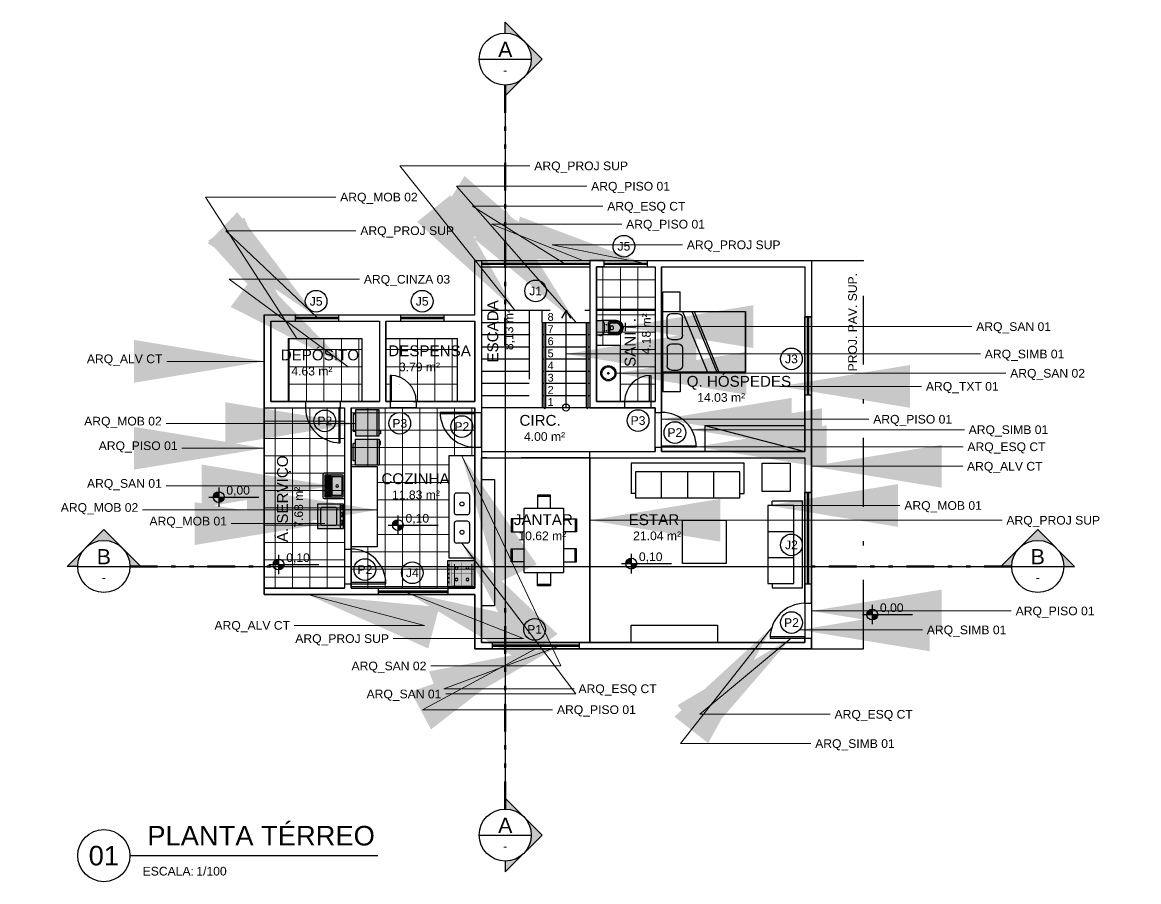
# Model space of a CAD drawing. Header units: metres. Extents: x -41.5 to 48.2, y -38.6 to 8.1.
# Drawn here: x -10.57 to 15.14, y -38.63 to -18.84 of the extents above; entities that cross this region are included whole.
import ezdxf
from ezdxf.enums import TextEntityAlignment as Align

# ---------------------------------------------------------------- set-up
doc = ezdxf.new("R2010")
doc.units = ezdxf.units.M
doc.header["$LTSCALE"] = 0.25
doc.linetypes.add('DASHDOT2', pattern=[12.7, 6.35, -3.175, 0, -3.175])
doc.linetypes.add('DIVIDEX2', pattern=[63.5, 25.4, -12.7, 0, -12.7, 0, -12.7])
doc.layers.add('ARQ_0', color=7, linetype='Continuous', true_color=0xff7400, plot=False)
doc.layers.add('ARQ_0_AREAS', color=7, linetype='Continuous', true_color=0x5a1694, plot=False)
for name, color, linetype in [('ARQ_ALV CT', 4, 'Continuous'), ('ARQ_ALV VS', 2, 'Continuous'), ('ARQ_ESQ CT', 30, 'Continuous'), ('ARQ_GRADIL', 2, 'Continuous'), ('ARQ_MOB 01', 1, 'Continuous'), ('ARQ_MOB 02', 2, 'Continuous'), ('ARQ_PISO 01', 1, 'Continuous'), ('ARQ_PROJ SUP', 1, 'DASHDOT2'), ('ARQ_SAN 01', 1, 'Continuous'), ('ARQ_SAN 02', 2, 'Continuous'), ('ARQ_SIMB 01', 1, 'Continuous'), ('ARQ_TXT 01', 1, 'Continuous'), ('SIMB_01', 1, 'Continuous'), ('SIMB_02', 2, 'Continuous'), ('SIMB_PREENCHIMENTO', 253, 'Continuous'), ('SIMB_TXT', 1, 'Continuous')]:
    doc.layers.add(name, color=color, linetype=linetype)
doc.layers.add('ARQ_CINZA 03', color=252, linetype='Continuous', lineweight=9)
doc.layers.add('SIMB_LCT', color=252, linetype='DIVIDEX2', lineweight=100)
doc.layers.add('ARQ_COTA_AZUL', color=5, linetype='Continuous', lineweight=20, true_color=0x0000ff)
doc.styles.add('Annot_1.8mm', font='arial.ttf', dxfattribs={"height": 1.8})
doc.styles.add('Annot_2.0mm', font='arial.ttf', dxfattribs={"height": 2})
doc.styles.add('Annot_2.5mm', font='arial.ttf', dxfattribs={"height": 2.5})
doc.styles.add('cota', font='arial.ttf')
doc.styles.add('SIMB', font='arial.ttf')
doc.dimstyles.new('Info 01 - annot', dxfattribs={"dimtxt": 2, "dimasz": 3, "dimexe": 1, "dimexo": 1, "dimgap": 1, "dimtad": 1, "dimzin": 4, "dimtxsty": 'cota', "dimblk": 'DOTSMALL', "dimcen": 2, "dimdle": 1, "dimclrd": 256, "dimclre": 256, "dimclrt": 1, "dimazin": 2, "dimtfac": 0.09, "dimtix": 1, "dimtmove": 2, "dimatfit": 2, "dimfxl": 5, "dimfxlon": 1, "dimtolj": 1, "dimtzin": 4, "dimlwd": -1, "dimarcsym": 1})

# ---------------------------------------------------------------- blocks, each defined once
blk = doc.blocks.new('nivel_PB_A_D')
at = {"layer": 'SIMB_PREENCHIMENTO', "transparency": 33554587}
h = blk.add_hatch(color=256, dxfattribs=at)
h.dxf.hatch_style = 1
h.paths.add_polyline_path([(0, 1.25, 0.414214), (-1.25, 0), (0, 0)])
h.paths.add_polyline_path([(1.25, 0), (0, 0), (0, -1.25, 0.414214)])
at = {"layer": 'SIMB_01'}
for p, q in [((-2.25, 0), (9.25, 0)), ((0, 2.25), (0, -2.25))]:
    blk.add_line(p, q, dxfattribs=at)
blk.add_circle((0, 0), 1.25, dxfattribs=at)
at = {"layer": 'SIMB_TXT', "style": 'SIMB'}
blk.add_attdef('00,00', (1.76, 0.58), '', height=2, dxfattribs=at)
blk = doc.blocks.new('*U31')
at = {"layer": 'SIMB_PREENCHIMENTO', "transparency": 33554587}
h = blk.add_hatch(color=256, dxfattribs=at)
h.dxf.hatch_style = 1
h.paths.add_polyline_path([(0, 8.48), (-4.15, 4.33, -0.401827), (4.15, 4.33)])
h = blk.add_hatch(color=256, dxfattribs=at)
h.dxf.hatch_style = 1
h.paths.add_polyline_path([(-4.33, 4.15), (-8.48, 0), (-6, 0, -0.193399)])
h = blk.add_hatch(color=256, dxfattribs=at)
h.dxf.hatch_style = 1
h.paths.add_polyline_path([(4.33, 4.15, -0.193399), (6, 0), (8.48, 0)])
at = {"layer": 'SIMB_01'}
for p, q in [((-8.48, 0), (0, 8.48)), ((8.48, 0), (0, 8.48)), ((-6, 0), (-8.48, 0)), ((-6, 0), (6, 0)), ((6, 0), (8.48, 0))]:
    blk.add_line(p, q, dxfattribs=at)
blk.add_circle((0, 0), 6, dxfattribs=at)
at = {"layer": 'SIMB_LCT'}
blk.add_line((6, 0), (38.48, 0), dxfattribs=at)
at = {"layer": 'SIMB_TXT', "style": 'SIMB'}
for tag, height, p in [('000', 3.5, (0, 2.25)), ('999', 2, (0, -2.53))]:
    blk.add_attdef(tag, text='', height=height, dxfattribs=at).set_placement(p, align=Align.MIDDLE_CENTER)
blk = doc.blocks.new('*U30')
at = {"layer": 'SIMB_PREENCHIMENTO', "transparency": 33554587}
h = blk.add_hatch(color=256, dxfattribs=at)
h.dxf.hatch_style = 1
h.paths.add_polyline_path([(0, 8.48), (-4.15, 4.33, -0.401827), (4.15, 4.33)])
h = blk.add_hatch(color=256, dxfattribs=at)
h.dxf.hatch_style = 1
h.paths.add_polyline_path([(-4.33, 4.15), (-8.48, 0), (-6, 0, -0.193399)])
h = blk.add_hatch(color=256, dxfattribs=at)
h.dxf.hatch_style = 1
h.paths.add_polyline_path([(4.33, 4.15, -0.193399), (6, 0), (8.48, 0)])
at = {"layer": 'SIMB_01'}
for p, q in [((-8.48, 0), (0, 8.48)), ((8.48, 0), (0, 8.48)), ((-6, 0), (-8.48, 0)), ((-6, 0), (6, 0)), ((6, 0), (8.48, 0))]:
    blk.add_line(p, q, dxfattribs=at)
blk.add_circle((0, 0), 6, dxfattribs=at)
at = {"layer": 'SIMB_LCT'}
blk.add_line((-6, 0), (-54.25, 0), dxfattribs=at)
at = {"layer": 'SIMB_TXT', "style": 'SIMB'}
for tag, height, p in [('000', 3.5, (0, 2.25)), ('999', 2, (0, -2.53))]:
    blk.add_attdef(tag, text='', height=height, dxfattribs=at).set_placement(p, align=Align.MIDDLE_CENTER)
blk = doc.blocks.new('*U71')
at = {"layer": 'SIMB_PREENCHIMENTO', "transparency": 33554587}
h = blk.add_hatch(color=256, dxfattribs=at)
h.dxf.hatch_style = 1
h.paths.add_polyline_path([(0, 8.48), (-4.15, 4.33, -0.401827), (4.15, 4.33)])
h = blk.add_hatch(color=256, dxfattribs=at)
h.dxf.hatch_style = 1
h.paths.add_polyline_path([(-4.33, 4.15), (-8.48, 0), (-6, 0, -0.193399)])
h = blk.add_hatch(color=256, dxfattribs=at)
h.dxf.hatch_style = 1
h.paths.add_polyline_path([(4.33, 4.15, -0.193399), (6, 0), (8.48, 0)])
at = {"layer": 'SIMB_01'}
for p, q in [((-8.48, 0), (0, 8.48)), ((8.48, 0), (0, 8.48)), ((0, -6), (0, 6)), ((-6, 0), (-8.48, 0)), ((6, 0), (8.48, 0))]:
    blk.add_line(p, q, dxfattribs=at)
blk.add_circle((0, 0), 6, dxfattribs=at)
at = {"layer": 'SIMB_LCT'}
blk.add_line((6, 0), (69.06, 0), dxfattribs=at)
at = {"layer": 'SIMB_TXT', "style": 'SIMB'}
for tag, height, p in [('000', 3.5, (-2.25, 0)), ('999', 2, (2.53, 0))]:
    blk.add_attdef(tag, text='', height=height, rotation=90, dxfattribs=at).set_placement(p, align=Align.MIDDLE_CENTER)
blk = doc.blocks.new('*U72')
at = {"layer": 'SIMB_PREENCHIMENTO', "transparency": 33554587}
h = blk.add_hatch(color=256, dxfattribs=at)
h.dxf.hatch_style = 1
h.paths.add_polyline_path([(0, 8.48), (-4.15, 4.33, -0.401827), (4.15, 4.33)])
h = blk.add_hatch(color=256, dxfattribs=at)
h.dxf.hatch_style = 1
h.paths.add_polyline_path([(-4.33, 4.15), (-8.48, 0), (-6, 0, -0.193399)])
h = blk.add_hatch(color=256, dxfattribs=at)
h.dxf.hatch_style = 1
h.paths.add_polyline_path([(4.33, 4.15, -0.193399), (6, 0), (8.48, 0)])
at = {"layer": 'SIMB_01'}
for p, q in [((-8.48, 0), (0, 8.48)), ((8.48, 0), (0, 8.48)), ((0, -6), (0, 6)), ((-6, 0), (-8.48, 0)), ((6, 0), (8.48, 0))]:
    blk.add_line(p, q, dxfattribs=at)
blk.add_circle((0, 0), 6, dxfattribs=at)
at = {"layer": 'SIMB_LCT'}
blk.add_line((-6, 0), (-54.48, 0), dxfattribs=at)
at = {"layer": 'SIMB_TXT', "style": 'SIMB'}
for tag, height, p in [('000', 3.5, (-2.25, 0)), ('999', 2, (2.53, 0))]:
    blk.add_attdef(tag, text='', height=height, rotation=90, dxfattribs=at).set_placement(p, align=Align.MIDDLE_CENTER)
blk = doc.blocks.new('VASO_BELL')
at = {"true_color": 0xffffff}
h = blk.add_hatch(color=7, dxfattribs=at)
h.dxf.hatch_style = 1
edge = h.paths.add_edge_path()
edge.add_line((0, 0), (0.37, 0))
edge.add_line((0.37, 0), (0.37, -0.126))
edge.add_line((0.37, -0.126), (0.37, -0.505))
edge.add_arc((0.185, -0.505), 0.185, 180, 360, ccw=False)
edge.add_line((0, -0.505), (0, -0.126))
edge.add_line((0, -0.126), (0, 0))
h = blk.add_hatch(color=7, dxfattribs=at)
h.dxf.hatch_style = 1
h.paths.add_polyline_path([(-0.007, -0.086), (-0.022, -0.086), (-0.022, -0.121), (-0.007, -0.121)])
h = blk.add_hatch(color=7, dxfattribs=at)
h.dxf.hatch_style = 1
h.paths.add_polyline_path([(0, -0.089), (-0.007, -0.089), (-0.007, -0.117), (0, -0.117)])
at = {"layer": 'ARQ_SAN 01'}
for p, q in [((0.056, -0.361), (0.056, -0.505)), ((0.062, -0.361), (0.062, -0.505)), ((0.082, -0.336), (0.288, -0.336)), ((0.082, -0.342), (0.288, -0.342)), ((0.141, -0.353), (0.141, -0.406)), ((0.229, -0.353), (0.229, -0.406)), ((0.308, -0.361), (0.308, -0.505)), ((0.314, -0.361), (0.314, -0.505))]:
    blk.add_line(p, q, dxfattribs=at)
for centre in [(0.11, -0.255), (0.26, -0.255)]:
    blk.add_circle(centre, 0.0075, dxfattribs=at)
for centre, radius, start, end in [((0.185, -0.505), 0.129, 179.7773, 0.2227), ((0.082, -0.361), 0.025, 90, 180), ((0.082, -0.361), 0.019, 90, 180), ((0.185, -0.499), 0.123, 182.6006, 357.3994), ((0.191, -0.592), 0.244, 91.4264, 101.8331), ((0.168, -0.406), 0.027, 180, 229.1678), ((0.185, -0.386), 0.053, 229.1678, 310.8322), ((0.179, -0.592), 0.244, 78.1669, 88.5736), ((0.202, -0.406), 0.027, 310.8322, 0), ((0.288, -0.361), 0.025, 0, 90), ((0.288, -0.361), 0.019, 0, 90)]:
    blk.add_arc(centre, radius, start, end, dxfattribs=at)
at = {"layer": 'ARQ_SAN 02'}
for p, q in [((0, 0), (0, -0.126)), ((0, 0), (0.37, 0)), ((0.37, 0), (0.37, -0.126)), ((-0.022, -0.086), (-0.007, -0.086)), ((-0.022, -0.121), (-0.022, -0.086)), ((-0.022, -0.121), (-0.007, -0.121)), ((-0.007, -0.121), (-0.007, -0.086)), ((0, -0.089), (-0.007, -0.089)), ((0, -0.117), (-0.007, -0.117)), ((0, -0.505), (0, -0.126)), ((0.301, -0.195), (0.069, -0.195)), ((0.37, -0.505), (0.37, -0.126)), ((0.026, -0.331), (0.026, -0.505)), ((0.051, -0.306), (0.319, -0.306)), ((0.344, -0.331), (0.344, -0.505))]:
    blk.add_line(p, q, dxfattribs=at)
for centre, radius, start, end in [((0.069, -0.126), 0.069, 180, 270), ((0.301, -0.126), 0.069, 270, 0), ((0.185, -0.505), 0.185, 180, 0), ((0.051, -0.331), 0.025, 90, 180), ((0.185, -0.505), 0.159, 180, 0), ((0.319, -0.331), 0.025, 0, 90)]:
    blk.add_arc(centre, radius, start, end, dxfattribs=at)
blk = doc.blocks.new('*U21')
at = {"layer": 'SIMB_02'}
blk.add_line((6, 0), (63.13, 0), dxfattribs=at)
blk.add_circle((0, 0), 6, dxfattribs=at)
at = {"layer": 'SIMB_TXT', "style": 'SIMB'}
blk.add_text('ESCALA:', height=2, dxfattribs=at).set_placement((8.94, -4.58))
blk.add_attdef('TITULO_DO_DESENHO', text='', height=4.5, dxfattribs=at).set_placement((10.02, 1), align=Align.BOTTOM_LEFT)
blk.add_attdef('NUM', text='', height=4.5, dxfattribs=at).set_placement((0, 0), align=Align.MIDDLE_CENTER)
blk.add_attdef('ESCALA', (21.3, -4.58), '', height=2, dxfattribs=at)
blk = doc.blocks.new('GEL60')
at = {"true_color": 0xffffff}
h = blk.add_hatch(color=7, dxfattribs=at)
h.dxf.hatch_style = 1
h.paths.add_polyline_path([(0.6, 0.55), (0.55, 0.55), (0.55, 0.58), (0.48, 0.58), (0.48, 0.55), (0, 0.55), (0, 0), (0.1, 0), (0.1, -0.05), (0.5, -0.05), (0.5, 0), (0.6, 0)])
at = {"layer": 'ARQ_MOB 02'}
for p, q in [((0, 0.55), (0, 0)), ((0.6, 0.55), (0, 0.55)), ((0.6, 0), (0.6, 0.55)), ((0.6, 0.5), (0, 0.5)), ((0, 0), (0.6, 0)), ((0.1, 0), (0.1, -0.05)), ((0.5, 0), (0.5, -0.05)), ((0.1, -0.05), (0.5, -0.05))]:
    blk.add_line(p, q, dxfattribs=at)
blk.add_lwpolyline([(0.55, 0.55), (0.48, 0.55), (0.48, 0.58), (0.55, 0.58)], close=True, dxfattribs=at)
blk = doc.blocks.new('DUASX60')
blk.add_blockref('GEL60', (0.059, 0.071))
at = {"xscale": -1}
blk.add_blockref('GEL60', (1.335, 0.071), dxfattribs=at)
blk = doc.blocks.new('M6')
for p, q in [((-1.2375, 0), (-1.2375, 0.3)), ((-1.2375, 0.3), (-0.9375, 0.3)), ((-1.2375, 0.27), (-0.9375, 0.27)), ((-0.9375, 0.3), (-0.9375, 0)), ((-0.55, 0.3), (-0.55, 0)), ((-0.25, 0.3), (-0.55, 0.3)), ((-0.25, 0.27), (-0.55, 0.27)), ((-0.25, 0), (-0.25, 0.3)), ((0, 0), (-1.4875, 0)), ((-1.4875, -0.9), (-1.4875, 0)), ((0, -0.9), (0, 0)), ((-1.4875, -0.3), (-1.7875, -0.3)), ((-1.7875, -0.3), (-1.7875, -0.6)), ((-1.7575, -0.3), (-1.7575, -0.6)), ((0, -0.3), (0.3, -0.3)), ((0.27, -0.3), (0.27, -0.6)), ((0.3, -0.3), (0.3, -0.6)), ((-1.7875, -0.6), (-1.4875, -0.6)), ((0.3, -0.6), (0, -0.6)), ((-1.4875, -0.9), (0, -0.9)), ((-1.2375, -0.9), (-1.2375, -1.2)), ((-0.9375, -1.2), (-0.9375, -0.9)), ((-0.55, -1.2), (-0.55, -0.9)), ((-0.25, -0.9), (-0.25, -1.2)), ((-1.2375, -1.17), (-0.9375, -1.17)), ((-1.2375, -1.2), (-0.9375, -1.2)), ((-0.25, -1.17), (-0.55, -1.17)), ((-0.25, -1.2), (-0.55, -1.2))]:
    blk.add_line(p, q)
blk = doc.blocks.new('PIA')
at = {"layer": 'ARQ_MOB 01'}
for p, q in [((-0.35, 0.2), (-0.35, -0.2)), ((-0.05, 0.25), (-0.3, 0.25)), ((0, 0.2), (0, -0.2)), ((-0.05, -0.25), (-0.3, -0.25))]:
    blk.add_line(p, q, dxfattribs=at)
blk.add_circle((-0.175, 0), 0.0461, dxfattribs=at)
for centre, start, end in [((-0.3, 0.2), 90, 180), ((-0.05, 0.2), 0, 90), ((-0.3, -0.2), 180, 270), ((-0.05, -0.2), 270, 0)]:
    blk.add_arc(centre, 0.05, start, end, dxfattribs=at)
blk = doc.blocks.new('fogão_01')
at = {"true_color": 0xffffff}
h = blk.add_hatch(color=7, dxfattribs=at)
h.dxf.hatch_style = 1
h.paths.add_polyline_path([(0, -0.3), (-0.632, -0.3), (-0.632, 0.3), (0, 0.3)])
blk.add_lwpolyline([(0, -0.3), (-0.632, -0.3), (-0.632, 0.3), (0, 0.3)], close=True)
for points, const_width in [([(-0.585, -0.3), (-0.585, 0.3)], 0.005), ([(-0.542, 0.261), (-0.041, 0.261), (-0.041, -0.257), (-0.54, -0.257), (-0.54, 0.261)], 0.0045), ([(-0.3, 0.261), (-0.3, -0.257)], 0.0045), ([(-0.585, 0.218), (-0.615, 0.218), (-0.615, 0.176), (-0.585, 0.176)], 0.005), ([(-0.585, 0.118), (-0.615, 0.118), (-0.615, 0.076), (-0.585, 0.076)], 0.005), ([(-0.585, 0.018), (-0.615, 0.018), (-0.615, -0.024), (-0.585, -0.024)], 0.005), ([(-0.54, 0.002), (-0.044, 0.002)], 0.0045), ([(-0.439, 0.146), (-0.453, 0.161)], 0.0045), ([(-0.438, 0.12), (-0.453, 0.105)], 0.0045), ([(-0.412, 0.147), (-0.397, 0.161)], 0.0045), ([(-0.412, 0.12), (-0.397, 0.105)], 0.0045), ([(-0.183, 0.146), (-0.197, 0.161)], 0.0045), ([(-0.182, 0.12), (-0.197, 0.105)], 0.0045), ([(-0.156, 0.147), (-0.141, 0.161)], 0.0045), ([(-0.155, 0.12), (-0.141, 0.105)], 0.0045), ([(-0.585, -0.082), (-0.615, -0.082), (-0.615, -0.124), (-0.585, -0.124)], 0.005), ([(-0.585, -0.182), (-0.615, -0.182), (-0.615, -0.224), (-0.585, -0.224)], 0.005), ([(-0.439, -0.118), (-0.453, -0.104)], 0.0045), ([(-0.438, -0.145), (-0.453, -0.16)], 0.0045), ([(-0.412, -0.118), (-0.397, -0.103)], 0.0045), ([(-0.412, -0.145), (-0.397, -0.159)], 0.0045), ([(-0.185, -0.121), (-0.2, -0.106)], 0.0045), ([(-0.185, -0.148), (-0.199, -0.162)], 0.0045), ([(-0.158, -0.121), (-0.144, -0.106)], 0.0045), ([(-0.158, -0.147), (-0.144, -0.162)], 0.0045)]:
    blk.add_lwpolyline(points, dxfattribs=dict(const_width=const_width))
for points in [[(-0.603, 0.215), (-0.603, 0.176)], [(-0.603, 0.115), (-0.603, 0.076)], [(-0.603, 0.015), (-0.603, -0.024)], [(-0.603, -0.085), (-0.603, -0.124)], [(-0.603, -0.185), (-0.603, -0.224)]]:
    blk.add_lwpolyline(points)
for centre in [(-0.425, 0.133), (-0.169, 0.133), (-0.425, -0.131), (-0.172, -0.134)]:
    blk.add_circle(centre, 0.0314)
blk = doc.blocks.new('S3')
at = {"ltscale": 0.1}
for p, q in [((0, 0), (-2, 0)), ((0, -0.7), (0, 0)), ((-2, 0), (-2, -0.7)), ((-0.1, -0.2), (-1.9, -0.2)), ((-1.9, -0.2), (-1.9, -0.8)), ((-1.3, -0.8), (-1.3, -0.2)), ((-0.7, -0.8), (-0.7, -0.2)), ((-0.1, -0.8), (-0.1, -0.2)), ((-1.9, -0.7), (-2, -0.7)), ((-0.1, -0.7), (0, -0.7)), ((-1.9, -0.8), (-0.1, -0.8))]:
    blk.add_line(p, q, dxfattribs=at)
blk = doc.blocks.new('S4')
at = {"ltscale": 0.1}
for p, q in [((0, 0), (-2.6, 0)), ((0, -0.7), (0, 0)), ((-2.6, 0), (-2.6, -0.7)), ((-0.1, -0.2), (-2.5, -0.2)), ((-2.5, -0.2), (-2.5, -0.8)), ((-1.9, -0.8), (-1.9, -0.2)), ((-1.3, -0.8), (-1.3, -0.2)), ((-0.7, -0.8), (-0.7, -0.2)), ((-0.1, -0.8), (-0.1, -0.2)), ((-2.5, -0.7), (-2.6, -0.7)), ((-0.1, -0.7), (0, -0.7)), ((-2.5, -0.8), (-0.1, -0.8))]:
    blk.add_line(p, q, dxfattribs=at)
blk = doc.blocks.new('maq. lavar_02')
at = {"true_color": 0xffffff}
h = blk.add_hatch(color=7, dxfattribs=at)
h.dxf.hatch_style = 1
h.paths.add_polyline_path([(0.75, 0), (0, 0), (0, 0.8), (0.75, 0.8)])
for points in [[(0.75, 0), (0, 0), (0, 0.8), (0.75, 0.8), (0.75, 0)], [(0, 0.1), (0.75, 0.1)]]:
    blk.add_lwpolyline(points)
blk.add_lwpolyline([(0.1, 0.245), (0.1, 0.65, -0.414214), (0.15, 0.7), (0.6, 0.7, -0.414214), (0.65, 0.65), (0.65, 0.25, -0.414214), (0.6, 0.2), (0.147, 0.2)], format="xyb")
for points in [[(0.052, 0.02), (0.052, 0.078), (0.167, 0.078), (0.167, 0.02)], [(0.26, 0.02), (0.26, 0.078), (0.376, 0.078), (0.376, 0.02)], [(0.5, 0.02), (0.5, 0.078), (0.615, 0.078), (0.615, 0.02)]]:
    blk.add_lwpolyline(points, close=True)
blk.add_arc((0.15, 0.25), 0.05, 173.8325, 273.1265)
blk = doc.blocks.new('tanque_05')
at = {"true_color": 0xffffff}
h = blk.add_hatch(color=7, dxfattribs=at)
h.dxf.hatch_style = 1
edge = h.paths.add_edge_path()
edge.add_line((-0.269, -0.492), (0.269, -0.492))
edge.add_arc((0.269, -0.461), 0.0304, 270, 360)
edge.add_line((0.299, -0.461), (0.299, -0.01))
edge.add_arc((0.289, -0.01), 0.0101, 0, 90)
edge.add_line((0.289, 0), (-0.289, 0))
edge.add_arc((-0.289, -0.01), 0.0101, 90, 180)
edge.add_line((-0.299, -0.01), (-0.299, -0.461))
edge.add_arc((-0.269, -0.461), 0.0304, 180, 270)
for p, q in [((-0.258, -0.325), (0.258, -0.325)), ((0.258, -0.331), (-0.258, -0.331)), ((-0.258, -0.345), (0.258, -0.345)), ((0.258, -0.351), (-0.258, -0.351)), ((-0.258, -0.365), (0.258, -0.365)), ((0.258, -0.372), (-0.258, -0.372)), ((-0.258, -0.386), (0.258, -0.386)), ((0.258, -0.392), (-0.258, -0.392)), ((-0.258, -0.406), (0.258, -0.406)), ((0.258, -0.412), (-0.258, -0.412)), ((-0.258, -0.426), (0.258, -0.426)), ((-0.251, -0.447), (0.251, -0.447))]:
    blk.add_line(p, q)
for points in [[(-0.269, -0.492), (0.269, -0.492, 0.414214), (0.299, -0.461), (0.299, -0.01, 0.414214), (0.289, 0), (-0.289, 0, 0.414214), (-0.299, -0.01), (-0.299, -0.461, 0.414214)], [(-0.198, -0.289), (0.198, -0.289, 0.414214), (0.218, -0.269), (0.218, -0.086, 0.414214), (0.198, -0.066), (-0.198, -0.066, 0.414214), (-0.218, -0.086), (-0.218, -0.269, 0.414214)]]:
    blk.add_lwpolyline(points, format="xyb", close=True)
for points in [[(0.258, -0.281), (0.258, -0.061, 0.414214), (0.238, -0.041), (-0.238, -0.041, 0.414214), (-0.258, -0.061), (-0.258, -0.281)], [(-0.258, -0.282), (-0.258, -0.301, 0.414214), (-0.248, -0.311), (-0.236, -0.311), (0.234, -0.311), (0.248, -0.311, 0.414214), (0.258, -0.301), (0.258, -0.282)], [(-0.258, -0.309), (-0.258, -0.431, 0.414214), (-0.238, -0.451), (0.238, -0.451, 0.414214), (0.258, -0.431), (0.258, -0.309, 0.414214)]]:
    blk.add_lwpolyline(points, format="xyb")
blk.add_lwpolyline([(0.258, -0.432), (-0.258, -0.432)])
blk.add_circle((0, -0.172), 0.0284)
blk = doc.blocks.new('*U24')
at = {"layer": 'SIMB_02'}
blk.add_circle((0, 0), 2.5, dxfattribs=at)
at = {"layer": 'SIMB_TXT', "style": 'SIMB'}
blk.add_attdef('CDESQ', text='', height=2, dxfattribs=at).set_placement((0, 0), align=Align.MIDDLE_CENTER)
blk = doc.blocks.new('CAMA 180')
at = {"layer": 'ARQ_MOB 01'}
for p, q in [((0.4, 1.15), (0, 1.15)), ((0, 0.7), (0, 1.15)), ((0.4, 0.7), (0.4, 1.15)), ((1.9, 0.7), (0, 0.7)), ((0, 0.7), (0, -0.7)), ((0.1, 0.15), (0.1, 0.55)), ((0.2, 0.65), (0.35, 0.65)), ((0.45, 0.15), (0.45, 0.55)), ((0.452, -0.7), (1.026, 0.7)), ((0.665, -0.7), (1.239, 0.7)), ((0.718, -0.7), (1.292, 0.7)), ((1.9, -0.7), (1.9, 0.7)), ((1.9, 0.7), (1.9, -0.7)), ((0.2, 0.05), (0.35, 0.05)), ((0.1, -0.15), (0.1, -0.55)), ((0.2, -0.05), (0.35, -0.05)), ((0.45, -0.15), (0.45, -0.55)), ((0, -0.7), (1.9, -0.7)), ((0, -0.7), (0, -1.15)), ((0.2, -0.65), (0.35, -0.65)), ((0.4, -0.7), (0.4, -1.15)), ((0, -1.15), (0.4, -1.15))]:
    blk.add_line(p, q, dxfattribs=at)
for centre, start, end in [((0.2, 0.55), 90, 180), ((0.35, 0.55), 0, 90), ((0.2, 0.15), 180, 270), ((0.35, 0.15), 270, 0), ((0.2, -0.15), 90, 180), ((0.35, -0.15), 0, 90), ((0.2, -0.55), 180, 270), ((0.35, -0.55), 270, 0)]:
    blk.add_arc(centre, 0.1, start, end, dxfattribs=at)
blk = doc.blocks.new('_DotSmall')
at = {"color": 0, "linetype": 'ByBlock', "const_width": 0.5}
blk.add_lwpolyline([(-0.0625, 0, 1), (0.0625, 0, 1)], format="xyb", close=True, dxfattribs=at)

msp = doc.modelspace()

# ---------------------------------------------------------------- hatches: boundary and pattern name
at = {"layer": 'ARQ_CINZA 03'}
h = msp.add_hatch(dxfattribs=at)
h.set_pattern_fill('_USER', color=256, scale=0.4, angle=270, double=1, pattern_type=0)
h.set_pattern_definition([(270, (4, -27.57218), (0.4, -2e-16), []), (0, (4, -27.57218), (0, 0.4), [])])
h.paths.add_polyline_path([(3.2, -26.272), (3.2, -27.572), (4, -27.572), (4, -24.472), (2.65, -24.472), (2.65, -26.272)])
h = msp.add_hatch(dxfattribs=at)
h.set_pattern_fill('_USER', color=256, scale=0.4, angle=270, double=1, pattern_type=0)
h.set_pattern_definition([(270, (-2.425, -27.57218), (0.4, -7e-17), []), (0, (-2.425, -27.57218), (0, 0.4), [])])
h.paths.add_polyline_path([(-2.75, -26.122), (-4.45, -26.122), (-4.45, -27.572), (-2.75, -27.572)])
h = msp.add_hatch(dxfattribs=at)
h.set_pattern_fill('_USER', color=256, scale=0.4, angle=270, double=1, pattern_type=0)
h.set_pattern_definition([(270, (-2.275, -27.57218), (0.4, -7e-17), []), (0, (-2.275, -27.57218), (0, 0.4), [])])
edge = h.paths.add_edge_path()
edge.add_line((-0.55, -26.122), (-2.2, -26.122))
edge.add_line((-2.2, -26.122), (-2.2, -27.572))
edge.add_line((-2.2, -27.572), (-2.1, -27.572))
edge.add_line((-2.1, -27.572), (-2.1, -26.972))
edge.add_line((-2.1, -26.972), (-2.07, -26.972))
edge.add_arc((-2.101, -27.573), 0.601, 0.0552, 87.0072, ccw=False)
edge.add_line((-1.5, -27.572), (-0.55, -27.572))
edge.add_line((-0.55, -27.572), (-0.55, -26.122))
h = msp.add_hatch(dxfattribs=at)
h.set_pattern_fill('_USER', color=256, scale=0.4, angle=270, double=1, pattern_type=0)
h.set_pattern_definition([(270, (-3.15, -32.02218), (0.4, -7e-17), []), (0, (-3.15, -32.02218), (0, 0.4), [])])
h.paths.add_polyline_path([(-5, -27.722), (-3.15, -27.722), (-3.15, -31.872), (-5, -31.872)])
h = msp.add_hatch(dxfattribs=at)
h.set_pattern_fill('_USER', color=256, scale=0.4, angle=270, double=1, pattern_type=0)
h.set_pattern_definition([(270, (-47830.61883, -23454.235), (0.4, -7e-17), []), (0, (-47830.61883, -23454.235), (0, 0.4), [])])
h.paths.add_polyline_path([(-0.75, -28.822), (-0.15, -28.822), (-0.15, -27.722), (-3, -27.722), (-3, -29.072), (-2.4, -29.072), (-2.4, -30.922), (-3, -30.922), (-3, -31.872), (-0.15, -31.872), (-0.15, -31.322), (-0.75, -31.322)])

# ---------------------------------------------------------------- linework, layer by layer
at = {"layer": 'ARQ_0'}
for p, q in [((0.55, -20.533), (0.55, -36.712)), ((-7.846, -31.372), (11.966, -31.372))]:
    msp.add_line(p, q, dxfattribs=at)
at = {"layer": 'ARQ_0_AREAS'}
for points in [[(-5, -25.572), (-0.15, -25.572), (-0.15, -24.322), (7.6, -24.322), (7.6, -33.272), (-0.15, -33.272), (-0.15, -32.022), (-5, -32.022)], [(2.65, -24.472), (4, -24.472), (4, -27.572), (2.65, -27.572)], [(4.15, -24.472), (7.45, -24.472), (7.45, -28.722), (4.15, -28.722)], [(-4.85, -25.722), (-2.35, -25.722), (-2.35, -27.572), (-4.85, -27.572)], [(-2.2, -25.722), (-0.15, -25.722), (-0.15, -27.572), (-2.2, -27.572)], [(-2.2, -25.722), (-0.15, -25.722), (-0.15, -27.572), (-2.2, -27.572)], [(-5, -27.722), (-3.15, -27.722), (-3.15, -31.872), (-5, -31.872)], [(-3, -27.722), (-0.15, -27.722), (-0.15, -31.872), (-3, -31.872)], [(-3, -27.722), (-0.15, -27.722), (-0.15, -31.872), (-3, -31.872)], [(0, -28.722), (4, -28.722), (4, -27.722), (0, -27.722)], [(0, -28.872), (2.5, -28.872), (2.5, -33.122), (0, -33.122)], [(2.5, -28.872), (7.45, -28.872), (7.45, -33.122), (2.5, -33.122)]]:
    msp.add_lwpolyline(points, close=True, dxfattribs=at)
at = {"layer": 'ARQ_ALV CT'}
for p, q in [((-0.15, -25.572), (-0.15, -24.322)), ((-0.15, -24.322), (0, -24.322)), ((0, -24.322), (0, -27.822)), ((2.825, -24.322), (2.5, -24.322)), ((2.5, -24.322), (2.5, -27.722)), ((2.825, -24.322), (3.825, -24.322)), ((3.825, -24.322), (7.6, -24.322)), ((7.6, -24.322), (7.6, -25.622)), ((2.825, -24.472), (2.65, -24.472)), ((2.65, -24.472), (2.65, -27.572)), ((2.825, -24.472), (3.825, -24.472)), ((3.825, -24.472), (4, -24.472)), ((4, -24.472), (4, -27.572)), ((4.15, -24.472), (4.15, -27.822)), ((4.15, -24.472), (7.45, -24.472)), ((7.45, -24.472), (7.45, -25.622)), ((-5, -25.572), (-5, -27.722)), ((-5, -25.572), (-4.288, -25.572)), ((-4.288, -25.572), (-3.288, -25.572)), ((-3.288, -25.572), (-1.863, -25.572)), ((-1.863, -25.572), (-0.863, -25.572)), ((-0.863, -25.572), (-0.15, -25.572)), ((7.6, -25.622), (7.45, -25.622)), ((7.45, -25.622), (7.6, -25.622)), ((-4.85, -25.722), (-4.85, -27.572)), ((-4.85, -25.722), (-4.288, -25.722)), ((-4.288, -25.722), (-3.288, -25.722)), ((-3.288, -25.722), (-2.35, -25.722)), ((-2.35, -25.722), (-2.35, -27.572)), ((-2.2, -25.722), (-2.2, -27.572)), ((-2.125, -25.722), (-1.863, -25.722)), ((-1.863, -25.722), (-0.863, -25.722)), ((-0.863, -25.722), (-0.15, -25.722)), ((-0.15, -27.572), (-0.15, -25.722)), ((7.45, -27.422), (7.6, -27.422)), ((7.45, -28.722), (7.45, -27.422)), ((7.6, -29.672), (7.6, -27.422)), ((-5, -27.722), (-4.05, -27.722)), ((-4.85, -27.572), (-4.05, -27.572)), ((-4.05, -27.572), (-4.05, -27.722)), ((-3.25, -27.572), (-3.25, -27.722)), ((-3.25, -27.572), (-2.35, -27.572)), ((-3.25, -27.722), (-3.15, -27.722)), ((-3.15, -27.722), (-3.15, -30.972)), ((-3, -27.722), (-3, -30.972)), ((-3, -27.722), (-2.1, -27.722)), ((-2.2, -27.572), (-2.1, -27.572)), ((-2.1, -27.572), (-2.1, -27.722)), ((-1.575, -27.572), (-0.15, -27.572)), ((-1.575, -27.722), (-0.15, -27.722)), ((-1.5, -27.572), (-1.5, -27.722)), ((-0.15, -27.822), (-0.15, -27.722)), ((2.5, -27.722), (2.65, -27.722)), ((2.65, -27.572), (3.3, -27.572)), ((2.65, -27.722), (3.3, -27.722)), ((3.3, -27.572), (3.3, -27.722)), ((3.3, -27.572), (3.3, -27.722)), ((3.9, -27.572), (3.9, -27.722)), ((3.9, -27.572), (3.9, -27.722)), ((3.9, -27.572), (4, -27.572)), ((3.9, -27.722), (4, -27.722)), ((4, -27.722), (4, -27.822)), ((-0.15, -27.822), (0, -27.822)), ((4, -27.822), (4.15, -27.822)), ((-0.15, -28.622), (0, -28.622)), ((-0.15, -31.872), (-0.15, -28.622)), ((0, -28.622), (0, -33.122)), ((2.5, -28.872), (2.5, -28.722)), ((2.5, -28.722), (4, -28.722)), ((4, -28.622), (4.15, -28.622)), ((4, -28.622), (4, -28.722)), ((4.15, -28.622), (4.15, -28.722)), ((4.15, -28.722), (7.45, -28.722)), ((2.5, -28.872), (7.45, -28.872)), ((7.45, -28.872), (7.45, -29.672)), ((7.45, -29.672), (7.6, -29.672)), ((7.6, -29.672), (7.45, -29.672)), ((-3.15, -30.972), (-3, -30.972)), ((-0.75, -31.172), (-0.15, -31.172)), ((-5, -31.872), (-5, -32.022)), ((-5, -31.872), (-3.15, -31.872)), ((-3.15, -31.772), (-3.15, -31.872)), ((-3.15, -31.772), (-3, -31.772)), ((-3, -31.772), (-3, -31.872)), ((-3, -31.872), (-2.375, -31.872)), ((-2.375, -31.872), (-0.775, -31.872)), ((-0.775, -31.872), (-0.15, -31.872)), ((7.45, -32.222), (7.45, -31.772)), ((7.45, -31.772), (7.6, -31.772)), ((7.6, -32.222), (7.6, -31.772)), ((-5, -32.022), (-2.375, -32.022)), ((-2.375, -32.022), (-0.775, -32.022)), ((-0.775, -32.022), (-0.15, -32.022)), ((-0.15, -32.022), (-0.15, -33.272)), ((7.45, -32.222), (7.6, -32.222)), ((0, -33.122), (0.25, -33.122)), ((0.25, -33.122), (0.25, -33.272)), ((2.25, -33.122), (2.25, -33.272)), ((2.25, -33.122), (7.45, -33.122)), ((7.45, -33.022), (7.6, -33.022)), ((7.45, -33.122), (7.45, -33.022)), ((7.6, -33.272), (7.6, -33.022)), ((-0.15, -33.272), (0.25, -33.272)), ((2.25, -33.272), (7.6, -33.272))]:
    msp.add_line(p, q, dxfattribs=at)
at = {"layer": 'ARQ_ALV VS'}
for p, q in [((7.45, -27.422), (7.45, -25.622)), ((7.6, -27.422), (7.6, -25.622)), ((7.45, -31.772), (7.45, -29.672)), ((7.6, -31.772), (7.6, -29.672))]:
    msp.add_line(p, q, dxfattribs=at)
at = {"layer": 'ARQ_ESQ CT'}
for p, q in [((0, -24.382), (2.5, -24.382)), ((0, -24.412), (2.5, -24.412)), ((2.65, -25.442), (4, -25.442)), ((2.65, -25.472), (4, -25.472)), ((7.51, -27.422), (7.51, -25.622)), ((7.54, -27.422), (7.54, -25.622)), ((7.51, -31.772), (7.51, -29.672)), ((7.54, -31.772), (7.54, -29.672)), ((0.25, -33.182), (2.25, -33.182)), ((0.25, -33.212), (2.25, -33.212))]:
    msp.add_line(p, q, dxfattribs=at)
for points in [[(-2.1, -27.572), (-2.07, -27.572), (-2.07, -26.972), (-2.1, -26.972)], [(3.9, -27.572), (3.87, -27.572), (3.87, -26.972), (3.9, -26.972)], [(-3.25, -27.722), (-3.28, -27.722), (-3.28, -28.522), (-3.25, -28.522)], [(-0.15, -27.822), (-0.95, -27.822), (-0.95, -27.852), (-0.15, -27.852)], [(4.15, -28.622), (4.15, -28.592), (4.95, -28.592), (4.95, -28.622)], [(-3, -31.772), (-2.2, -31.772), (-2.2, -31.742), (-3, -31.742)], [(7.45, -33.022), (7.45, -32.992), (6.65, -32.992), (6.65, -33.022)]]:
    msp.add_lwpolyline(points, close=True, dxfattribs=at)
at = {"layer": 'ARQ_GRADIL'}
for p, q in [((1.44, -25.752), (1.44, -27.712)), ((1.48, -25.752), (1.48, -27.712)), ((2.42, -27.712), (2.42, -25.752)), ((2.46, -27.712), (2.46, -25.752))]:
    msp.add_line(p, q, dxfattribs=at)
for centre in [(1.46, -27.712), (2.44, -27.712)]:
    msp.add_arc(centre, 0.02, 180, 0, dxfattribs=at)
at = {"layer": 'ARQ_MOB 01', "linetype": 'Continuous'}
for q in [(7.45, -28.122), (5.15, -28.722), (7.45, -28.722)]:
    msp.add_line((5.15, -28.122), q, dxfattribs=at)
at = {"layer": 'ARQ_MOB 01'}
for p, q in [((0, -29.372), (0.3, -29.372)), ((0.3, -29.372), (0.3, -32.272)), ((0, -32.272), (0.3, -32.272))]:
    msp.add_line(p, q, dxfattribs=at)
for points in [[(6.463, -28.995), (7.113, -28.995), (7.113, -29.645), (6.463, -29.645)], [(4.635, -30.307), (5.635, -30.307), (5.635, -31.307), (4.635, -31.307)], [(3.452, -33.122), (3.452, -32.722), (5.437, -32.722), (5.437, -33.122)]]:
    msp.add_lwpolyline(points, close=True, dxfattribs=at)
at = {"layer": 'ARQ_MOB 02'}
for p, q in [((-4.45, -26.122), (-4.45, -27.572)), ((-4.45, -26.122), (-2.75, -26.122)), ((-2.75, -26.122), (-2.75, -27.572)), ((-2.2, -26.122), (-0.55, -26.122)), ((-0.55, -27.572), (-0.55, -26.122)), ((-3, -29.072), (-2.4, -29.072)), ((-2.4, -29.072), (-2.4, -30.922)), ((-2.4, -30.922), (-3, -30.922))]:
    msp.add_line(p, q, dxfattribs=at)
at = {"layer": 'ARQ_PISO 01'}
for p, q in [((0, -24.322), (2.5, -24.322)), ((0, -24.472), (2.5, -24.472)), ((1.4, -25.752), (1.4, -27.712)), ((1.4, -25.752), (2.5, -25.752)), ((1.4, -26.032), (1.44, -26.032)), ((1.48, -26.032), (2.42, -26.032)), ((2.46, -26.032), (2.5, -26.032)), ((1.4, -26.312), (1.44, -26.312)), ((1.48, -26.312), (2.42, -26.312)), ((2.46, -26.312), (2.5, -26.312)), ((1.4, -26.592), (1.44, -26.592)), ((1.48, -26.592), (2.42, -26.592)), ((2.46, -26.592), (2.5, -26.592)), ((1.4, -26.872), (1.44, -26.872)), ((1.48, -26.872), (2.42, -26.872)), ((2.46, -26.872), (2.5, -26.872)), ((1.4, -27.152), (1.44, -27.152)), ((1.48, -27.152), (2.42, -27.152)), ((2.46, -27.152), (2.5, -27.152)), ((1.4, -27.432), (1.44, -27.432)), ((1.48, -27.432), (2.42, -27.432)), ((2.46, -27.432), (2.5, -27.432)), ((-5, -27.722), (-5, -31.872)), ((-4.05, -27.572), (-3.25, -27.572)), ((-4.05, -27.722), (-3.25, -27.722)), ((-1.5, -27.572), (-2.1, -27.572)), ((-1.5, -27.722), (-2.1, -27.722)), ((1.4, -27.712), (1.44, -27.712)), ((1.48, -27.712), (2.42, -27.712)), ((2.46, -27.712), (2.5, -27.712)), ((3.3, -27.572), (3.9, -27.572)), ((3.3, -27.722), (3.9, -27.722)), ((-0.15, -28.622), (-0.15, -27.822)), ((0, -28.622), (0, -27.822)), ((4, -28.622), (4, -27.822)), ((4.15, -28.622), (4.15, -27.822)), ((-3.15, -30.972), (-3.15, -31.772)), ((-3, -30.972), (-3, -31.772)), ((7.45, -32.222), (7.45, -33.022)), ((7.6, -32.222), (7.6, -33.022)), ((0.25, -33.122), (2.25, -33.122)), ((0.25, -33.272), (2.25, -33.272))]:
    msp.add_line(p, q, dxfattribs=at)
for centre, start, end in [((-0.15, -27.822), 180, 270), ((-3, -31.772), 0, 90)]:
    msp.add_arc(centre, 0.8, start, end, dxfattribs=at)
at = {"layer": 'ARQ_PROJ SUP'}
for p, q in [((2.825, -24.472), (2.825, -24.322)), ((2.825, -24.382), (3.825, -24.382)), ((2.825, -24.412), (3.825, -24.412)), ((3.825, -24.472), (3.825, -24.322)), ((7.6, -24.322), (8.8, -24.322)), ((8.8, -33.272), (8.8, -24.322)), ((-4.288, -25.572), (-4.288, -25.722)), ((-4.288, -25.632), (-3.288, -25.632)), ((-4.288, -25.662), (-3.288, -25.662)), ((-3.288, -25.572), (-3.288, -25.722)), ((-1.863, -25.572), (-1.863, -25.722)), ((-1.863, -25.632), (-0.863, -25.632)), ((-1.863, -25.662), (-0.863, -25.662)), ((-0.863, -25.572), (-0.863, -25.722)), ((0, -25.472), (2.5, -25.472)), ((1.1, -25.472), (1.1, -27.712)), ((1.4, -25.752), (1.4, -25.472)), ((0, -25.752), (1.1, -25.752)), ((0, -26.032), (1.1, -26.032)), ((0, -26.312), (1.1, -26.312)), ((0, -26.592), (1.1, -26.592)), ((0, -26.872), (1.1, -26.872)), ((0, -27.152), (1.1, -27.152)), ((0, -27.432), (1.1, -27.432)), ((0, -27.712), (1.4, -27.712)), ((2.5, -28.872), (0, -28.872)), ((2.5, -28.872), (2.5, -33.122)), ((-2.375, -31.872), (-2.375, -32.022)), ((-0.775, -31.872), (-0.775, -32.022)), ((-2.375, -31.932), (-0.775, -31.932)), ((-2.375, -31.962), (-0.775, -31.962)), ((7.6, -33.272), (8.8, -33.272))]:
    msp.add_line(p, q, dxfattribs=at)
at = {"layer": 'ARQ_SAN 02'}
for p, q in [((2.65, -26.272), (3.2, -26.272)), ((3.2, -26.272), (3.2, -27.572)), ((-0.75, -28.822), (-0.75, -31.172)), ((-0.15, -28.822), (-0.75, -28.822)), ((-0.75, -31.172), (-0.15, -31.172))]:
    msp.add_line(p, q, dxfattribs=at)
for radius in [0.175, 0.15, 0.02]:
    msp.add_circle((2.925, -26.922), radius, dxfattribs=at)
at = {"layer": 'ARQ_SIMB 01'}
for p, q in [((1.95, -25.472), (1.847, -25.653)), ((1.95, -27.712), (1.95, -25.472)), ((1.95, -25.472), (2.053, -25.653))]:
    msp.add_line(p, q, dxfattribs=at)
msp.add_circle((1.95, -27.712), 0.0819, dxfattribs=at)
for centre, radius, start, end in [((-2.1, -27.572), 0.6, 0, 90), ((3.9, -27.572), 0.6, 90, 180), ((-3.25, -27.722), 0.8, 180, 270), ((4.15, -28.622), 0.8, 0, 90), ((7.45, -33.022), 0.8, 90, 180)]:
    msp.add_arc(centre, radius, start, end, dxfattribs=at)

# ---------------------------------------------------------------- block references
at = {"xscale": 0.1, "yscale": 0.1, "zscale": 0.1, "rotation": 270}
for name, p in [('*U71', (0.55, -19.685)), ('*U72', (0.55, -37.561))]:
    msp.add_blockref(name, p, dxfattribs=at).add_auto_attribs({'999': '-', '000': 'A'})
at = {"xscale": 0.1, "yscale": 0.1, "zscale": 0.1}
for name, p, values in [('*U31', (-8.695, -31.372), {'999': '-', '000': 'B'}), ('*U30', (12.815, -31.372), {'999': '-', '000': 'B'}), ('*U21', (-8.695, -38.035), {'TITULO_DO_DESENHO': 'PLANTA TÉRREO', 'NUM': '01', 'ESCALA': '1/100'})]:
    msp.add_blockref(name, p, dxfattribs=at).add_auto_attribs(values)
at = {"layer": 'ARQ_0_AREAS', "xscale": 0.1, "yscale": 0.1, "zscale": 0.1}
for p, values in [((-6.05, -29.775), {'00,00': '0,00'}), ((-1.923, -30.421), {'00,00': '0,10'}), ((-4.67, -31.328), {'00,00': '0,10'}), ((3.452, -31.307), {'00,00': '0,10'}), ((9.003, -32.481), {'00,00': '0,00'})]:
    msp.add_blockref('nivel_PB_A_D', p, dxfattribs=at).add_auto_attribs(values)
at = {"layer": 'ARQ_MOB 01', "linetype": 'Continuous', "xscale": -1, "rotation": 180}
msp.add_blockref('CAMA 180', (4.18, -26.197), dxfattribs=at)
at = {"layer": 'ARQ_MOB 01'}
msp.add_blockref('S4', (6.052, -28.992), dxfattribs=at)
at = {"layer": 'ARQ_MOB 01', "xscale": -1}
for name, p, rotation in [('M6', (1.889, -30.028), 270.0000000000001), ('fogão_01', (-0.15, -31.541), 180)]:
    msp.add_blockref(name, p, dxfattribs=dict(at, rotation=rotation))
at = {"layer": 'ARQ_MOB 01', "xscale": -0.75, "yscale": 0.75, "zscale": 0.75, "rotation": 89.99999999999993}
msp.add_blockref('maq. lavar_02', (-3.177, -29.937), dxfattribs=at)
at = {"layer": 'ARQ_MOB 01', "rotation": 270.0000064573097}
msp.add_blockref('S3', (7.396, -31.868), dxfattribs=at)
at = {"layer": 'ARQ_MOB 02', "ltscale": 3, "xscale": -1, "rotation": 270.0000000000001}
msp.add_blockref('DUASX60', (-2.972, -29.099), dxfattribs=at)
at = {"layer": 'ARQ_SAN 01', "xscale": 0.900000000000091, "yscale": 0.900000000000091, "zscale": 0.900000000000091, "rotation": 89.99999999999999}
msp.add_blockref('VASO_BELL', (2.65, -26.039), dxfattribs=at)
at = {"layer": 'ARQ_SAN 01', "xscale": -1, "rotation": 270}
msp.add_blockref('tanque_05', (-3.15, -29.518), dxfattribs=at)
at = {"layer": 'ARQ_SAN 01'}
for p in [(-0.273, -29.932), (-0.273, -30.583)]:
    msp.add_blockref('PIA', p, dxfattribs=at)
at = {"layer": 'ARQ_SIMB 01', "xscale": 0.1, "yscale": 0.1, "zscale": 0.1}
for p, values in [((3.283, -23.996), {'CDESQ': 'J5'}), ((1.25, -25.025), {'CDESQ': 'J1'}), ((-3.806, -25.263), {'CDESQ': 'J5'}), ((-1.364, -25.263), {'CDESQ': 'J5'}), ((7.141, -26.592), {'CDESQ': 'J3'}), ((3.608, -28.011), {'CDESQ': 'P3'}), ((-3.606, -28.02), {'CDESQ': 'P2'}), ((-1.879, -28.075), {'CDESQ': 'P3'}), ((-0.45, -28.149), {'CDESQ': 'P2'}), ((4.456, -28.288), {'CDESQ': 'P2'}), ((7.141, -30.875), {'CDESQ': 'J2'}), ((-2.683, -31.444), {'CDESQ': 'P2'}), ((-1.591, -31.518), {'CDESQ': 'J4'}), ((1.226, -32.823), {'CDESQ': 'P1'}), ((7.142, -32.666), {'CDESQ': 'P2'})]:
    msp.add_blockref('*U24', p, dxfattribs=at).add_auto_attribs(values)

# ---------------------------------------------------------------- texts
at = {"layer": 'ARQ_COTA_AZUL', "color": 1, "char_height": 0.2, "style": 'cota'}
for s, insert, attachment_point in [('ARQ_PROJ SUP', (1.219, -22.044), 1), ('ARQ_PISO 01', (2.528, -22.513), 1), ('ARQ_MOB 02', (-3.252, -22.763), 1), ('ARQ_ESQ CT', (2.899, -22.974), 1), ('ARQ_PISO 01', (3.333, -23.387), 1), ('ARQ_PROJ SUP', (-2.788, -23.537), 1), ('ARQ_PROJ SUP', (4.732, -23.863), 1), ('ARQ_CINZA 03', (-2.707, -24.657), 1), ('ARQ_SAN 01', (11.397, -25.747), 1), ('ARQ_SIMB 01', (11.594, -26.378), 1), ('ARQ_ALV CT', (-7.347, -26.747), 9), ('ARQ_SAN 02', (12.179, -26.822), 1), ('ARQ_TXT 01', (10.238, -27.124), 1), ('ARQ_MOB 02', (-7.362, -28.183), 9), ('ARQ_PISO 01', (9.025, -27.881), 1), ('ARQ_SIMB 01', (11.223, -28.122), 1), ('ARQ_PISO 01', (-6.997, -28.749), 9), ('ARQ_ESQ CT', (11.194, -28.515), 1), ('ARQ_ALV CT', (11.185, -28.964), 1), ('ARQ_SAN 01', (-7.36, -29.618), 9), ('ARQ_MOB 02', (-7.902, -30.172), 9), ('ARQ_MOB 01', (9.741, -29.868), 1), ('ARQ_MOB 01', (-5.859, -30.486), 9), ('ARQ_PROJ SUP', (12.092, -30.209), 1), ('ARQ_PISO 01', (12.305, -32.298), 1), ('ARQ_ALV CT', (-4.408, -32.63), 3), ('ARQ_SIMB 01', (10.259, -32.734), 1), ('ARQ_PROJ SUP', (-2.128, -32.934), 3), ('ARQ_SAN 02', (-1.267, -33.565), 3), ('ARQ_ESQ CT', (2.236, -34.09), 1), ('ARQ_SAN 01', (-0.921, -34.211), 3), ('ARQ_PISO 01', (1.741, -34.572), 1), ('ARQ_ESQ CT', (8.134, -34.679), 1), ('ARQ_SIMB 01', (7.688, -35.353), 1)]:
    msp.add_mtext(s, dxfattribs=dict(at, insert=insert, attachment_point=attachment_point))
at = {"layer": 'ARQ_TXT 01', "attachment_point": 1, "rotation": 90}
for s, insert, char_height, width, style in [('PROJ. PAV. SUP.', (8.448, -26.878), 0.2, 3.02196, 'Annot_2.0mm'), ('ESCADA', (0.137, -26.675), 0.25, 2.41083, 'Annot_2.5mm'), ('8,13 m²', (0.534, -26.388), 0.2, 1.1094, 'Annot_2.0mm'), ('SANIT.', (3.301, -26.775), 0.25, 2.41083, 'Annot_2.5mm'), ('4.18 m²', (3.698, -26.488), 0.2, 1.1094, 'Annot_2.0mm'), ('\\pxi-3,l4,t4;Á. SERVIÇO', (-4.706, -31.064), 0.25, 2.27532, 'Annot_2.5mm'), ('7.68 m²', (-4.308, -30.481), 0.2, 1.1094, 'Annot_2.0mm')]:
    msp.add_mtext(s, dxfattribs=dict(at, insert=insert, char_height=char_height, width=width, style=style))
at = {"layer": 'ARQ_TXT 01', "attachment_point": 1}
for s, insert, char_height, width, style in [('8', (1.525, -25.534), 0.18, 1.02, 'Annot_1.8mm'), ('7', (1.525, -25.814), 0.18, 1.02, 'Annot_1.8mm'), ('6', (1.525, -26.094), 0.18, 1.02, 'Annot_1.8mm'), ('DEPÓSITO', (-4.621, -26.375), 0.25, 2.27532, 'Annot_2.5mm'), ('DESPENSA', (-2.144, -26.279), 0.25, 2.27532, 'Annot_2.5mm'), ('5', (1.525, -26.374), 0.18, 1.02, 'Annot_1.8mm'), ('3.79 m²', (-1.899, -26.676), 0.2, 1.1094, 'Annot_2.0mm'), ('4', (1.525, -26.654), 0.18, 1.02, 'Annot_1.8mm'), ('4.63 m²', (-4.377, -26.772), 0.2, 1.1094, 'Annot_2.0mm'), ('3', (1.525, -26.934), 0.18, 1.02, 'Annot_1.8mm'), ('Q. HÓSPEDES', (4.728, -26.983), 0.25, 2.41083, 'Annot_2.5mm'), ('2', (1.525, -27.214), 0.18, 1.02, 'Annot_1.8mm'), ('1', (1.525, -27.494), 0.18, 1.02, 'Annot_1.8mm'), ('14.03 m²', (4.972, -27.38), 0.2, 1.1094, 'Annot_2.0mm'), ('CIRC.', (0.877, -27.882), 0.25, 2.41083, 'Annot_2.5mm'), ('4.00 m²', (0.981, -28.279), 0.2, 1.1094, 'Annot_2.0mm'), ('COZINHA', (-2.303, -29.226), 0.25, 2.27532, 'Annot_2.5mm'), ('11.83 m²', (-2.058, -29.623), 0.2, 1.1094, 'Annot_2.0mm'), ('JANTAR', (0.748, -30.17), 0.25, 2.41083, 'Annot_2.5mm'), ('ESTAR', (3.392, -30.17), 0.25, 2.41083, 'Annot_2.5mm'), ('10.62 m²', (0.853, -30.567), 0.2, 1.1094, 'Annot_2.0mm'), ('21.04 m²', (3.496, -30.567), 0.2, 1.1094, 'Annot_2.0mm')]:
    msp.add_mtext(s, dxfattribs=dict(at, insert=insert, char_height=char_height, width=width, style=style))

# ---------------------------------------------------------------- leaders
at = {"layer": 'ARQ_COTA_AZUL', "annotation_type": 0, "has_hookline": 1}
for points, hookline_direction, text_width in [([(0.774, -25.472), (-1.881, -22.144), (1.119, -22.144)], 0, 2.146), ([(1.899, -24.382), (-0.201, -23.074), (2.799, -23.074)], 0, 1.795), ([(2.181, -25.752), (-0.572, -22.613), (2.428, -22.613)], 0, 1.766), ([(-4.252, -26.122), (-6.352, -22.863), (-3.352, -22.863)], 0, 1.771), ([(2.333, -24.322), (0.233, -23.487), (3.233, -23.487)], 0, 1.766), ([(-3.788, -25.632), (-5.888, -23.637), (-2.888, -23.637)], 0, 2.146), ([(3.732, -24.382), (1.632, -23.963), (4.632, -23.963)], 0, 2.146), ([(-3.065, -26.774), (-5.807, -24.757), (-2.807, -24.757)], 0, 1.975), ([(3.261, -25.847), (11.297, -25.847)], 0, 1.672), ([(-5, -26.647), (-7.247, -26.647)], 1, 1.733), ([(1.95, -26.478), (11.494, -26.478)], 0, 1.781), ([(3.1, -26.922), (12.079, -26.922)], 0, 1.709), ([(6.873, -27.224), (10.138, -27.224)], 0, 1.626), ([(4.15, -27.981), (8.925, -27.981)], 0, 1.766), ([(-2.895, -28.083), (-7.262, -28.083)], 1, 1.771), ([(4.842, -28.222), (11.123, -28.222)], 0, 1.781), ([(-5, -28.649), (-6.897, -28.649)], 1, 1.766), ([(4.95, -28.615), (11.094, -28.615)], 0, 1.795), ([(7.6, -29.064), (11.085, -29.064)], 0, 1.733), ([(-3.439, -29.518), (-7.26, -29.518)], 1, 1.672), ([(-0.45, -28.822), (1.833, -33.665), (-1.167, -33.665)], 1, 1.709), ([(6.596, -29.968), (9.641, -29.968)], 0, 1.734), ([(-2.4, -30.072), (-7.802, -30.072)], 1, 1.771), ([(2.5, -30.309), (11.992, -30.309)], 0, 2.146), ([(-3.603, -30.386), (-5.759, -30.386)], 1, 1.734), ([(-0.451, -30.833), (2.179, -34.311), (-0.821, -34.311)], 1, 1.672), ([(-3.999, -32.022), (-1.308, -32.73), (-4.308, -32.73)], 1, 1.733), ([(-1.738, -31.962), (0.972, -33.034), (-2.028, -33.034)], 1, 2.146), ([(7.6, -32.398), (12.205, -32.398)], 0, 1.766), ([(7.328, -32.834), (10.159, -32.834)], 0, 1.781), ([(6.688, -32.779), (4.588, -35.453), (7.588, -35.453)], 0, 1.781), ([(7.134, -33.023), (5.034, -34.779), (8.034, -34.779)], 0, 1.795), ([(1.25, -33.272), (-1.359, -34.672), (1.641, -34.672)], 0, 1.766), ([(1.781, -33.212), (-0.864, -34.19), (2.136, -34.19)], 0, 1.795)]:
    msp.add_leader(points, dimstyle='Info 01 - annot', override={"dimscale": 0, "dimgap": 1, "dimtad": 0}, dxfattribs=dict(at, hookline_direction=hookline_direction, text_width=text_width))

doc.saveas('drawing.dxf')
